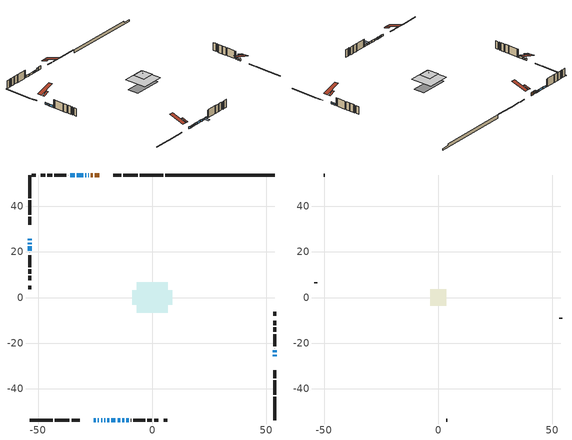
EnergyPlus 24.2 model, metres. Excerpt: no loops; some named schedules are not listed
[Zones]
conditioned space
 floor outside (Floor1 construction): -0.37,-0.37 -0.37,0.37 0.37,0.37 0.37,-0.37 z0.77
 floor adiabatic (AdiabaticFloorConstruction): -6.75,-6.75 -6.75,6.75 6.75,6.75 6.75,-6.75 z3.21
 floor foundation (Slab1 construction): -8.76,-3.25 -8.76,3.25 8.76,3.25 8.76,-3.25 z-1.24
 wall outside (RimJoist1 construction): 4.72,53.69 -5.37,53.69 / -53.69,-53.69 -43.59,-53.69 / -53.69,53.69 -53.69,43.59 / 53.69,-53.69 53.69,-43.59 z0.77:1.07
 wall outside (RimJoist2 construction): -6.3,53.69 -12.66,53.69 / -42.66,-53.69 -36.31,-53.69 / -53.69,42.66 -53.69,36.31 / 53.69,-42.66 53.69,-36.31 z0.77:1.07
 wall outside (RimJoist3 construction): -13.59,53.69 -17.08,53.69 / -35.38,-53.69 -31.88,-53.69 / -53.69,35.38 -53.69,31.88 / 53.69,-35.38 53.69,-31.88 z0.77:1.07
 wall outside (AdiabaticWallConstruction 1): -23.28,53.69 -25.21,53.69 / -26.14,53.69 -26.93,53.69 z0.77:2.8
 wall outside (AdiabaticWallConstruction): -27.86,53.69 -27.99,53.69 / -53.69,25.69 -53.69,25 / -25.69,-53.69 -24.77,-53.69 / 53.69,-25.69 53.69,-25 / -23.84,-53.69 -23.38,-53.69 / -53.69,24.07 -53.69,23.38 / -22.46,-53.69 -21.88,-53.69 / -20.96,-53.69 -20.55,-53.69 / -19.63,-53.69 -18.91,-53.69 / -53.69,22.46 -53.69,20.48 / -28.91,53.69 -29.31,53.69 / -30.23,53.69 -33.08,53.69 / -34.01,53.69 -35.84,53.69 / -17.99,-53.69 -16.16,-53.69 / 53.69,-24.07 53.69,-23.16 / -15.23,-53.69 -14.01,-53.69 / -11.39,-53.69 -10.25,-53.69 z0.77:1.99; -13.08,-53.69 -12.32,-53.69 z0.77:1.69
 wall outside (Wall1 construction): -36.77,53.69 -36.81,53.69 / -9.32,-53.69 -9.28,-53.69 / -53.69,19.55 -53.69,19.51 / 53.69,-22.23 53.69,-22.19 z0.77:5.65
 wall outside (Wall2 construction): -37.73,53.69 -42.98,53.69 / -8.35,-53.69 -3.11,-53.69 / -53.69,18.58 -53.69,13.34 / 53.69,-21.26 53.69,-16.02 z0.77:5.65
 wall outside (Wall3 construction): -43.91,53.69 -45.94,53.69 / -2.18,-53.69 -0.15,-53.69 / -53.69,12.41 -53.69,10.38 / 53.69,-15.09 53.69,-13.06 z0.77:5.65
 wall outside (Wall4 construction): -46.87,53.69 -48.77,53.69 / 0.78,-53.69 2.69,-53.69 / -53.69,9.45 -53.69,7.54 / 53.69,-12.13 53.69,-10.22 z0.77:5.65
 wall outside (Wall8 construction): -51.06,53.69 -52.76,53.69 / 4.98,-53.69 6.68,-53.69 / -53.69,5.25 -53.69,3.56 / 53.69,-7.93 53.69,-6.24 z0.77:5.65
 wall foundation (FoundationWall1 construction): 5.65,53.69,-1.24 5.65,53.69,0.77 48.89,53.69,0.77 48.89,53.69,-0.35 53.69,53.69,-0.35 53.69,53.69,-1.24
 window (WindowConstruction 13): -27.86,53.69 -27.99,53.69 z0.77:1.99
 window (WindowConstruction 7): -53.69,25.69 -53.69,25 z0.77:1.99
 window (WindowConstruction 8): -25.69,-53.69 -24.77,-53.69 z0.77:1.99
 window (WindowConstruction 9): 53.69,-25.69 53.69,-25 z0.77:1.99
 window (WindowConstruction 10): -23.84,-53.69 -23.39,-53.69 z0.77:1.99
 window (WindowConstruction 11): -53.69,24.07 -53.69,23.39 z0.77:1.99
 window (WindowConstruction 12): -22.46,-53.69 -21.89,-53.69 z0.77:1.99
 window (WindowConstruction 15): -20.96,-53.69 -20.56,-53.69 z0.77:1.99
 window (WindowConstruction 16): -19.63,-53.69 -18.92,-53.69 z0.77:1.99
 window (WindowConstruction 17): -53.69,22.46 -53.69,20.48 z0.77:1.99
 window (WindowConstruction 14): -28.92,53.69 -29.31,53.69 z0.77:1.99
 window (WindowConstruction): -30.23,53.69 -33.08,53.69 z0.77:1.99
 window (WindowConstruction 1): -34.01,53.69 -35.84,53.69 z0.77:1.99
 window (WindowConstruction 2): -17.99,-53.69 -16.16,-53.69 z0.77:1.99
 window (WindowConstruction 3): 53.69,-24.07 53.69,-23.16 z0.77:1.99
 window (WindowConstruction 4): -15.23,-53.69 -14.01,-53.69 z0.77:1.99
 window (WindowConstruction 5): -13.08,-53.69 -12.32,-53.69 z0.77:1.68
 window (WindowConstruction 6): -11.39,-53.69 -10.25,-53.69 z0.77:1.99
 door (Door): -23.28,53.69 -25.21,53.69 z0.77:2.8
 door (Door 1): -26.14,53.69 -26.93,53.69 z0.77:2.8
 ceiling adiabatic (AdiabaticFloorConstruction): 6.75,-6.75 6.75,6.75 -6.75,6.75 -6.75,-6.75 z3.21
 roof outside (Roof2 construction): -22.35,53.69,5.65 -22.35,50.07,6.85 -21.4,50.07,6.85 -21.4,53.69,5.65; -26.62,-53.69,5.65 -26.62,-50.07,6.85 -27.57,-50.07,6.85 -27.57,-53.69,5.65; -53.69,26.62,5.65 -50.07,26.62,6.85 -50.07,27.57,6.85 -53.69,27.57,5.65; 53.69,-26.62,5.65 50.07,-26.62,6.85 50.07,-27.57,6.85 53.69,-27.57,5.65
attic - vented
 floor to conditioned space (Floor2 construction Reversed): -3.54,-3.54 -3.54,3.54 3.54,3.54 3.54,-3.54 z5.65
 floor to conditioned space (Floor3 construction Reversed): -2.86,-2.86 -2.86,2.86 2.86,2.86 2.86,-2.86 z5.65
 floor to conditioned space (Floor4 construction Reversed): -1.48,-1.48 -1.48,1.48 1.48,1.48 1.48,-1.48 z5.65
 wall outside (Wall5 construction): -49.7,53.69 -50.13,53.69 / 3.62,-53.69 4.05,-53.69 / -53.69,6.62 -53.69,6.18 / 53.69,-9.3 53.69,-8.86 z0.77:5.65
 roof outside (Roof1 construction): -20.47,53.69,5.65 -20.47,44.37,8.75 -18.01,44.37,8.75 -18.01,53.69,5.65; -28.5,-53.69,5.65 -28.5,-44.37,8.75 -30.96,-44.37,8.75 -30.96,-53.69,5.65; -53.69,28.5,5.65 -44.37,28.5,8.75 -44.37,30.96,8.75 -53.69,30.96,5.65; 53.69,-28.5,5.65 44.37,-28.5,8.75 44.37,-30.96,8.75 53.69,-30.96,5.65
shading: -12.02,-53.69 -13.38,-53.69 -13.38,-57.35 -12.02,-57.35 z1.98
[Building]
Building 1: Terrain=Suburbs
[Site:Location]
Abbotsford AP_BC: Latitude {deg}=49.03; Longitude {deg}=-122.36; Time Zone {hr}=-8; Elevation {m}=59; Keep Site Location Information=Yes
[Site:GroundTemperature:Shallow]
7.96212, 6.86663, 6.7789, 7.29877, 9.38574, 11.463, 13.2638, 14.4046, 14.5016, 13.5737, 11.8188, 9.80525
[Site:WaterMainsTemperature]
Calculation Method=Schedule; Temperature Schedule=mains temperature schedule
[Material] Roughness=Rough; Thermal Absorptance=0.9
Name | Thickness {m} | Conductivity {W/m-K} | Density {kg/m3} | Specific Heat {J/kg-K} | Solar Absorptance | Visible Absorptance
asphalt or fiberglass shingles | 0.00635 | 0.162714 | 1121.4 | 1465.45 | 0.4 | 0.4
ceiling stud and cavity | 0.1397 | 0.110038 | 65.682 | 1177.47 | 0.7 | 0.7
ceiling stud and cavity 1 | 0.1397 | 0.11019 | 65.682 | 1177.47 | 0.7 | 0.7
ceiling stud and cavity 2 | 0.1397 | 0.111116 | 65.682 | 1177.47 | 0.7 | 0.7
concrete 4.0 in. | 0.1016 | 1.803125 | 2242.8 | 837.4 | 0.7 | 0.7
concrete 8.0 in. | 0.2032 | 1.803125 | 2242.8 | 837.4 | 0.7 | 0.7
door material | 0.04445 | 0.0451087 | 512.64 | 1214.23 | 0.7 | 0.7
door material 1 | 0.04445 | 0.188738 | 512.64 | 1214.23 | 0.7 | 0.7
exterior vertical ins | 0.00607534 | 0.029427 | 32.04 | 1214.23 | 0.7 | 0.7
floor covering | 0.0127 | 0.0433444 | 54.468 | 1339.84 | 0.6 | 0.6
floor rigid ins; wall rigid ins 1 | 0.512978 | 0.029427 | 32.04 | 1214.23 | 0.7 | 0.7
floor stud and cavity | 0.1397 | 0.0882315 | 92.3553 | 1139.71 | 0.7 | 0.7
floor stud and cavity 1 | 0.1397 | 1.75129 | 37.0049 | 1207.88 | 0.7 | 0.7
furniture material conditioned space 1 | 0.1524 | 0.115458 | 640.8 | 1214.23 | 0.6 | 0.6
gypsum board | 0.0127 | 0.160291 | 801 | 837.4 | 0.6 | 0.6
gypsum board 1 | 0.0127 | 0.160291 | 801 | 837.4 | 0.7 | 0.7
osb sheathing 0.5 in. | 0.0127 | 0.115458 | 512.64 | 1214.23 | 0.7 | 0.7
osb sheathing 0.75 in. | 0.01905 | 0.115458 | 512.64 | 1214.23 | 0.7 | 0.7
osb sheathing 2.0 in. | 0.0508 | 0.115458 | 512.64 | 1214.23 | 0.7 | 0.7
rim joist stud and cavity | 0.0508 | 0.271007 | 50.32683 | 1063.81 | 0.6 | 0.6
rim joist stud and cavity 1 | 0.0508 | 0.0281304 | 125.044 | 1163.47 | 0.6 | 0.6
rim joist stud and cavity 2 | 0.0508 | 0.0426409 | 125.044 | 1163.47 | 0.6 | 0.6
roof stud and cavity | 0.2032 | 0.163506 | 78.34581 | 1123.46 | 0.7 | 0.7
wall rigid ins | 0.051816 | 0.029427 | 32.04 | 1214.23 | 0.7 | 0.7
wall stud and cavity | 0.1397 | 0.154657 | 139.0536 | 1170.24 | 0.7 | 0.7
wall stud and cavity 1 | 0.1397 | 0.116503 | 139.0536 | 1170.24 | 0.7 | 0.7
wall stud and cavity 2 | 0.1397 | 0.118593 | 139.0536 | 1170.24 | 0.7 | 0.7
wall stud and cavity 3 | 0.1397 | 0.11824 | 139.0536 | 1170.24 | 0.7 | 0.7
wall stud and cavity 4 | 0.0889 | 6.1454 | 50.32683 | 1063.81 | 0.6 | 0.6
wall stud and cavity 5 | 0.1397 | 0.129248 | 139.0536 | 1170.24 | 0.7 | 0.7
wall stud and cavity 6 | 0.0889 | 0.380278 | 52.3479 | 1209.89 | 0.7 | 0.7
wall stud and cavity 7 | 0.0889 | 0.391764 | 83.0341 | 1211.67 | 0.7 | 0.7
wood siding | 0.0254 | 0.102417 | 544.68 | 1172.36 | 0.4 | 0.4
wood siding 1 | 0.00254 | 0.102417 | 544.68 | 1172.36 | 0.4 | 0.4
wood siding 2; wood siding 3; wood siding 4 | 0.0254 | 0.102417 | 544.68 | 1172.36 | 0.7 | 0.7
[WindowMaterial:SimpleGlazingSystem]
Name | U-Factor {W/m2-K} | Solar Heat Gain Coefficient
WindowMaterial | 1.55748 | 0.46
WindowMaterial 1 | 1.74939 | 0.4
WindowMaterial 10 | 3.11779 | 0.43
WindowMaterial 11 | 2.05487 | 0.29
WindowMaterial 12 | 1.916325 | 0.34
WindowMaterial 13 | 1.85046 | 0.36
WindowMaterial 2 | 1.86693 | 0.36
WindowMaterial 3 | 1.82491 | 0.37
WindowMaterial 4 | 1.86863 | 0.35
WindowMaterial 5 | 1.82434 | 0.37
WindowMaterial 6 | 1.93677 | 0.34
WindowMaterial 7 | 1.92144 | 0.34
WindowMaterial 8 | 1.96629 | 0.33
WindowMaterial 9 | 5.135751 | 0.35
[Construction]
AdiabaticFloorConstruction: floor stud and cavity 1, floor rigid ins, osb sheathing 0.75 in., floor covering
AdiabaticWallConstruction: wood siding 3, wall rigid ins 1, wall stud and cavity 6, gypsum board
AdiabaticWallConstruction 1: wood siding 4, wall rigid ins 1, wall stud and cavity 6, gypsum board
Door: door material
Door 1: door material 1
Floor1 construction: floor stud and cavity, osb sheathing 0.75 in., floor covering
Floor2 construction Reversed: gypsum board, ceiling stud and cavity
Floor3 construction Reversed: gypsum board, ceiling stud and cavity 1
Floor4 construction Reversed: gypsum board, ceiling stud and cavity 2
FoundationWall1 construction: concrete 8.0 in., gypsum board 1
furniture construction conditioned space 1: furniture material conditioned space 1
PartitionWallConstruction: gypsum board, wall stud and cavity 7, gypsum board
RimJoist1 construction: wood siding 2, rim joist stud and cavity
RimJoist2 construction: wood siding 2, osb sheathing 2.0 in., rim joist stud and cavity 1
RimJoist3 construction: wood siding 2, osb sheathing 2.0 in., rim joist stud and cavity 2
Roof1 construction: asphalt or fiberglass shingles
Roof2 construction: asphalt or fiberglass shingles, osb sheathing 0.75 in., roof stud and cavity, gypsum board
Slab1 construction: concrete 4.0 in.
Wall1 construction: wood siding, osb sheathing 0.5 in., wall stud and cavity, gypsum board
Wall2 construction: wood siding, osb sheathing 0.5 in., wall stud and cavity 1, gypsum board
Wall3 construction: wood siding, osb sheathing 0.5 in., wall stud and cavity 2, gypsum board
Wall4 construction: wood siding, osb sheathing 0.5 in., wall stud and cavity 3, gypsum board
Wall5 construction: wood siding 1, wall stud and cavity 4
Wall8 construction: wood siding, wall rigid ins, osb sheathing 0.5 in., wall stud and cavity 5, gypsum board
WindowConstruction: WindowMaterial
WindowConstruction 1; WindowConstruction 2: WindowMaterial 1
WindowConstruction 10: WindowMaterial 7
WindowConstruction 11; WindowConstruction 7; WindowConstruction 9: WindowMaterial 6
WindowConstruction 12: WindowMaterial 8
WindowConstruction 13: WindowMaterial 9
WindowConstruction 14: WindowMaterial 10
WindowConstruction 15: WindowMaterial 11
WindowConstruction 16: WindowMaterial 12
WindowConstruction 17: WindowMaterial 13
WindowConstruction 3; WindowConstruction 8: WindowMaterial 2
WindowConstruction 4: WindowMaterial 3
WindowConstruction 5: WindowMaterial 4
WindowConstruction 6: WindowMaterial 5
[Zone] Multiplier=1; Part of Total Floor Area=Yes
Name | Volume {m3}
attic - vented | 46.2053
conditioned space | 644.2
[Space]
Name | Zone | Volume {m3}
attic - vented 1 | attic - vented | 46.2053
conditioned space 1 | conditioned space | 644.2
[ZoneInfiltration:EffectiveLeakageArea]
infil attic - vented 1: Zone or Space=attic - vented 1; Schedule=Always On Discrete; Effective Air Leakage Area {cm2}=4147.92; Stack Coefficient=0.000555202; Wind Coefficient=1.59201e-05
[ZoneMixing]
whole house fan mix: Zone or Space=attic - vented; Schedule=Always On Continuous; Design Flow Rate Calculation Method=Flow/Zone; Design Flow Rate {m3/s}=0; Source Zone or Space=conditioned space
[SurfaceProperty:ExposedFoundationPerimeter]
Slab1: Exposed Perimeter Calculation Method=TotalExposedPerimeter; Total Exposed Perimeter {m}=48.037
[InternalMass] Zone or ZoneList=conditioned space; Space or SpaceList=conditioned space 1
Name | Construction | Surface Area {m2}
furniture mass conditioned space 1 | furniture construction conditioned space 1 | 118.624
partition wall mass | PartitionWallConstruction | 296.559
[Lights]
interior lighting: Zone or ZoneList or Space or SpaceList=conditioned space 1; Schedule=interior lighting schedule; Design Level Calculation Method=LightingLevel; Lighting Level {W}=343.2; Return Air Fraction=0; Fraction Radiant=0.6; Fraction Visible=0.2; Fraction Replaceable=1
[People]
occupants: Zone or ZoneList or Space or SpaceList=conditioned space 1; Number of People Schedule=occupants schedule; Number of People Calculation Method=People; Number of People=3; Fraction Radiant=0.314171; Sensible Heat Fraction=0.56303; Activity Level Schedule=occupants activity schedule; Carbon Dioxide Generation Rate {m3/s-W}=0; Enable ASHRAE 55 Comfort Warnings=No; Mean Radiant Temperature Calculation Type=EnclosureAveraged
[ElectricEquipment] Zone or ZoneList or Space or SpaceList=conditioned space 1; Design Level Calculation Method=EquipmentLevel
Name | Schedule | Design Level {W} | Fraction Latent | Fraction Radiant | Fraction Lost
clothes dryer | clothes dryer schedule | 140.772 | 0.015 | 0.081 | 0.85
clothes washer | clothes washer schedule | 32.1985 | 0.03 | 0.162 | 0.7
cooking range | cooking range schedule | 215.147 | 0.08 | 0.432 | 0.2
dishwasher | dishwasher schedule | 66.8632 | 0.3 | 0.18 | 0.4
fridge | fridge schedule | 72.9452 | 0 | 0.6 | 0
mech vent house fan | mech vent house fan schedule | 0 | 0 | 0 | 1
mech vent house fan cfis | mech vent house fan cfis schedule | 0 | 0 | 0 | 0
mech vent range fan 0 | mech vent range fan 0 schedule | 57 | 0 | 0 | 1
misc plug loads | misc plug loads schedule | 494.7 | 0.045 | 0.513 | 0.1
whole house fan | Always On Discrete | 0 | 0 | 0 | 1
[OtherEquipment] Zone or ZoneList or Space or SpaceList=conditioned space 1; Design Level Calculation Method=EquipmentLevel
Name | Fuel Type | Schedule | Design Level {W} | Fraction Latent | Fraction Radiant | Fraction Lost
clothes dryer 1 | Electricity | clothes dryer schedule | 0 | 0.015 | 0.081 | 0.85
cooking range 1 | Electricity | cooking range schedule | 0 | 0.08 | 0.432 | 0.2
general water use latent | None | general water use schedule | 62.594 | 1 | 0 | 0
general water use sensible | None | general water use schedule | -61.6891 | 0 | 0.6 | 0
mech vent house fan latent load | None | Always On Discrete | 0 | 1 | 0 | 0
mech vent house fan sensible load | None | Always On Discrete | 0 | 0 | 0 | 0
water heater energy adjustment1 | NaturalGas | Always On Discrete | 0.01 | 0 | 0 | 1
[ZoneInfiltration:DesignFlowRate] Zone or ZoneList or Space or SpaceList=conditioned space 1; Schedule=Always On Discrete; Design Flow Rate Calculation Method=Flow/Zone; Design Flow Rate {m3/s}=0
infil flow; natural vent flow; whole house fan flow
[Foundation:Kiva]
Foundation Kiva 1: Initial Indoor Air Temperature {C}=18; Wall Height Above Grade {m}=0.770016; Wall Depth Below Slab {m}=0.2032; Custom Block Material Name 1=exterior vertical ins; Custom Block Depth 1 {m}=2.01; Custom Block X Position 1 {m}=0.2159; Custom Block Z Position 1 {m}=0
[Foundation:Kiva:Settings]
Soil Conductivity {W/m-K}=0.849921; Soil Density {kg/m3}=1842.3; Soil Specific Heat {J/kg-K}=418.7; Ground Solar Absorptivity=0.9; Ground Thermal Absorptivity=0.9; Ground Surface Roughness {m}=0.03; Far-Field Width {m}=40; Deep-Ground Boundary Condition=ZeroFlux; Deep-Ground Depth {m}=40; Minimum Cell Dimension {m}=0.2; Maximum Cell Growth Coefficient=3; Simulation Timestep=Timestep
[Exterior:Lights]
exterior lighting: Schedule=exterior lighting schedule; Design Level {W}=75.6
[Schedule:Constant]
Name | Hourly Value
Always On Continuous; mech vent house fan schedule; mech vent house fan cfis schedule; Always On Discrete | 1
occupants activity schedule | 117.228
fridge schedule | 0
[Schedule:Week:Daily]
interior lighting schedule Week Rule - Jan1-Jan27: interior lighting schedule day, interior lighting schedule day, interior lighting schedule day, interior lighting schedule day, interior lighting schedule day, interior lighting schedule day, interior lighting schedule day, interior lighting schedule default day, interior lighting schedule default day, interior lighting schedule default day, interior lighting schedule default day, interior lighting schedule default day
interior lighting schedule Week Rule - Jan28-Feb3: interior lighting schedule day, interior lighting schedule day, interior lighting schedule day, interior lighting schedule day, interior lighting schedule day 1, interior lighting schedule day 1, interior lighting schedule day 1, interior lighting schedule default day, interior lighting schedule default day, interior lighting schedule default day, interior lighting schedule default day, interior lighting schedule default day
interior lighting schedule Week Rule - Feb4-Feb24: interior lighting schedule day 1, interior lighting schedule day 1, interior lighting schedule day 1, interior lighting schedule day 1, interior lighting schedule day 1, interior lighting schedule day 1, interior lighting schedule day 1, interior lighting schedule default day, interior lighting schedule default day, interior lighting schedule default day, interior lighting schedule default day, interior lighting schedule default day
interior lighting schedule Week Rule - Feb25-Mar3: interior lighting schedule day 1, interior lighting schedule day 1, interior lighting schedule day 1, interior lighting schedule day 1, interior lighting schedule day 2, interior lighting schedule day 2, interior lighting schedule day 2, interior lighting schedule default day, interior lighting schedule default day, interior lighting schedule default day, interior lighting schedule default day, interior lighting schedule default day
interior lighting schedule Week Rule - Mar4-Mar31: interior lighting schedule day 2, interior lighting schedule day 2, interior lighting schedule day 2, interior lighting schedule day 2, interior lighting schedule day 2, interior lighting schedule day 2, interior lighting schedule day 2, interior lighting schedule default day, interior lighting schedule default day, interior lighting schedule default day, interior lighting schedule default day, interior lighting schedule default day
interior lighting schedule Week Rule - Apr1-Apr28: interior lighting schedule day 3, interior lighting schedule day 3, interior lighting schedule day 3, interior lighting schedule day 3, interior lighting schedule day 3, interior lighting schedule day 3, interior lighting schedule day 3, interior lighting schedule default day, interior lighting schedule default day, interior lighting schedule default day, interior lighting schedule default day, interior lighting schedule default day
interior lighting schedule Week Rule - Apr29-May5: interior lighting schedule day 3, interior lighting schedule day 3, interior lighting schedule day 4, interior lighting schedule day 4, interior lighting schedule day 4, interior lighting schedule day 4, interior lighting schedule day 4, interior lighting schedule default day, interior lighting schedule default day, interior lighting schedule default day, interior lighting schedule default day, interior lighting schedule default day
interior lighting schedule Week Rule - May6-May26: interior lighting schedule day 4, interior lighting schedule day 4, interior lighting schedule day 4, interior lighting schedule day 4, interior lighting schedule day 4, interior lighting schedule day 4, interior lighting schedule day 4, interior lighting schedule default day, interior lighting schedule default day, interior lighting schedule default day, interior lighting schedule default day, interior lighting schedule default day
interior lighting schedule Week Rule - May27-Jun2: interior lighting schedule day 4, interior lighting schedule day 4, interior lighting schedule day 4, interior lighting schedule day 4, interior lighting schedule day 4, interior lighting schedule day 5, interior lighting schedule day 5, interior lighting schedule default day, interior lighting schedule default day, interior lighting schedule default day, interior lighting schedule default day, interior lighting schedule default day
interior lighting schedule Week Rule - Jun3-Jun30: interior lighting schedule day 5, interior lighting schedule day 5, interior lighting schedule day 5, interior lighting schedule day 5, interior lighting schedule day 5, interior lighting schedule day 5, interior lighting schedule day 5, interior lighting schedule default day, interior lighting schedule default day, interior lighting schedule default day, interior lighting schedule default day, interior lighting schedule default day
interior lighting schedule Week Rule - Jul1-Jul28: interior lighting schedule day 6, interior lighting schedule day 6, interior lighting schedule day 6, interior lighting schedule day 6, interior lighting schedule day 6, interior lighting schedule day 6, interior lighting schedule day 6, interior lighting schedule default day, interior lighting schedule default day, interior lighting schedule default day, interior lighting schedule default day, interior lighting schedule default day
interior lighting schedule Week Rule - Jul29-Aug4: interior lighting schedule day 6, interior lighting schedule day 6, interior lighting schedule day 6, interior lighting schedule day 7, interior lighting schedule day 7, interior lighting schedule day 7, interior lighting schedule day 7, interior lighting schedule default day, interior lighting schedule default day, interior lighting schedule default day, interior lighting schedule default day, interior lighting schedule default day
interior lighting schedule Week Rule - Aug5-Aug25: interior lighting schedule day 7, interior lighting schedule day 7, interior lighting schedule day 7, interior lighting schedule day 7, interior lighting schedule day 7, interior lighting schedule day 7, interior lighting schedule day 7, interior lighting schedule default day, interior lighting schedule default day, interior lighting schedule default day, interior lighting schedule default day, interior lighting schedule default day
interior lighting schedule Week Rule - Aug26-Sep1: interior lighting schedule day 7, interior lighting schedule day 7, interior lighting schedule day 7, interior lighting schedule day 7, interior lighting schedule day 7, interior lighting schedule day 7, interior lighting schedule day 8, interior lighting schedule default day, interior lighting schedule default day, interior lighting schedule default day, interior lighting schedule default day, interior lighting schedule default day
interior lighting schedule Week Rule - Sep2-Sep29: interior lighting schedule day 8, interior lighting schedule day 8, interior lighting schedule day 8, interior lighting schedule day 8, interior lighting schedule day 8, interior lighting schedule day 8, interior lighting schedule day 8, interior lighting schedule default day, interior lighting schedule default day, interior lighting schedule default day, interior lighting schedule default day, interior lighting schedule default day
interior lighting schedule Week Rule - Sep30-Oct6: interior lighting schedule day 8, interior lighting schedule day 9, interior lighting schedule day 9, interior lighting schedule day 9, interior lighting schedule day 9, interior lighting schedule day 9, interior lighting schedule day 9, interior lighting schedule default day, interior lighting schedule default day, interior lighting schedule default day, interior lighting schedule default day, interior lighting schedule default day
interior lighting schedule Week Rule - Oct7-Oct27: interior lighting schedule day 9, interior lighting schedule day 9, interior lighting schedule day 9, interior lighting schedule day 9, interior lighting schedule day 9, interior lighting schedule day 9, interior lighting schedule day 9, interior lighting schedule default day, interior lighting schedule default day, interior lighting schedule default day, interior lighting schedule default day, interior lighting schedule default day
interior lighting schedule Week Rule - Oct28-Nov3: interior lighting schedule day 9, interior lighting schedule day 9, interior lighting schedule day 9, interior lighting schedule day 9, interior lighting schedule day 10, interior lighting schedule day 10, interior lighting schedule day 10, interior lighting schedule default day, interior lighting schedule default day, interior lighting schedule default day, interior lighting schedule default day, interior lighting schedule default day
interior lighting schedule Week Rule - Nov4-Nov24: interior lighting schedule day 10, interior lighting schedule day 10, interior lighting schedule day 10, interior lighting schedule day 10, interior lighting schedule day 10, interior lighting schedule day 10, interior lighting schedule day 10, interior lighting schedule default day, interior lighting schedule default day, interior lighting schedule default day, interior lighting schedule default day, interior lighting schedule default day
interior lighting schedule Week Rule - Nov25-Dec1: interior lighting schedule day 10, interior lighting schedule day 10, interior lighting schedule day 10, interior lighting schedule day 10, interior lighting schedule day 10, interior lighting schedule day 10, interior lighting schedule day 11, interior lighting schedule default day, interior lighting schedule default day, interior lighting schedule default day, interior lighting schedule default day, interior lighting schedule default day
interior lighting schedule Week Rule - Dec2-Dec31: interior lighting schedule day 11, interior lighting schedule day 11, interior lighting schedule day 11, interior lighting schedule day 11, interior lighting schedule day 11, interior lighting schedule day 11, interior lighting schedule day 11, interior lighting schedule default day, interior lighting schedule default day, interior lighting schedule default day, interior lighting schedule default day, interior lighting schedule default day
occupants schedule Week Rule - Jan1-Dec31: occupants schedule day, occupants schedule day, occupants schedule day, occupants schedule day, occupants schedule day, occupants schedule day, occupants schedule day, occupants schedule default day, occupants schedule default day, occupants schedule default day, occupants schedule default day, occupants schedule default day
clothes dryer schedule Week Rule - Jan1-Dec31: clothes dryer schedule day, clothes dryer schedule day, clothes dryer schedule day, clothes dryer schedule day, clothes dryer schedule day, clothes dryer schedule day, clothes dryer schedule day, clothes dryer schedule default day, clothes dryer schedule default day, clothes dryer schedule default day, clothes dryer schedule default day, clothes dryer schedule default day
clothes washer schedule Week Rule - Jan1-Dec31: clothes washer schedule day, clothes washer schedule day, clothes washer schedule day, clothes washer schedule day, clothes washer schedule day, clothes washer schedule day, clothes washer schedule day, clothes washer schedule default day, clothes washer schedule default day, clothes washer schedule default day, clothes washer schedule default day, clothes washer schedule default day
cooking range schedule Week Rule - Jan1-Dec31: cooking range schedule day, cooking range schedule day, cooking range schedule day, cooking range schedule day, cooking range schedule day, cooking range schedule day, cooking range schedule day, cooking range schedule default day, cooking range schedule default day, cooking range schedule default day, cooking range schedule default day, cooking range schedule default day
dishwasher schedule Week Rule - Jan1-Dec31: dishwasher schedule day, dishwasher schedule day, dishwasher schedule day, dishwasher schedule day, dishwasher schedule day, dishwasher schedule day, dishwasher schedule day, dishwasher schedule default day, dishwasher schedule default day, dishwasher schedule default day, dishwasher schedule default day, dishwasher schedule default day
mech vent range fan 0 schedule Week Rule - Jan1-Dec31: mech vent range fan 0 schedule day, mech vent range fan 0 schedule day, mech vent range fan 0 schedule day, mech vent range fan 0 schedule day, mech vent range fan 0 schedule day, mech vent range fan 0 schedule day, mech vent range fan 0 schedule day, mech vent range fan 0 schedule default day, mech vent range fan 0 schedule default day, mech vent range fan 0 schedule default day, mech vent range fan 0 schedule default day, mech vent range fan 0 schedule default day
misc plug loads schedule Week Rule - Jan1-Dec31: misc plug loads schedule day, misc plug loads schedule day, misc plug loads schedule day, misc plug loads schedule day, misc plug loads schedule day, misc plug loads schedule day, misc plug loads schedule day, misc plug loads schedule default day, misc plug loads schedule default day, misc plug loads schedule default day, misc plug loads schedule default day, misc plug loads schedule default day
general water use schedule Week Rule - Jan1-Dec31: general water use schedule day, general water use schedule day, general water use schedule day, general water use schedule day, general water use schedule day, general water use schedule day, general water use schedule day, general water use schedule default day, general water use schedule default day, general water use schedule default day, general water use schedule default day, general water use schedule default day
exterior lighting schedule Week Rule - Jan1-Jan27: exterior lighting schedule day, exterior lighting schedule day, exterior lighting schedule day, exterior lighting schedule day, exterior lighting schedule day, exterior lighting schedule day, exterior lighting schedule day, exterior lighting schedule default day, exterior lighting schedule default day, exterior lighting schedule default day, exterior lighting schedule default day, exterior lighting schedule default day
exterior lighting schedule Week Rule - Jan28-Feb3: exterior lighting schedule day, exterior lighting schedule day, exterior lighting schedule day, exterior lighting schedule day, exterior lighting schedule day 1, exterior lighting schedule day 1, exterior lighting schedule day 1, exterior lighting schedule default day, exterior lighting schedule default day, exterior lighting schedule default day, exterior lighting schedule default day, exterior lighting schedule default day
exterior lighting schedule Week Rule - Feb4-Feb24: exterior lighting schedule day 1, exterior lighting schedule day 1, exterior lighting schedule day 1, exterior lighting schedule day 1, exterior lighting schedule day 1, exterior lighting schedule day 1, exterior lighting schedule day 1, exterior lighting schedule default day, exterior lighting schedule default day, exterior lighting schedule default day, exterior lighting schedule default day, exterior lighting schedule default day
exterior lighting schedule Week Rule - Feb25-Mar3: exterior lighting schedule day 1, exterior lighting schedule day 1, exterior lighting schedule day 1, exterior lighting schedule day 1, exterior lighting schedule day 2, exterior lighting schedule day 2, exterior lighting schedule day 2, exterior lighting schedule default day, exterior lighting schedule default day, exterior lighting schedule default day, exterior lighting schedule default day, exterior lighting schedule default day
exterior lighting schedule Week Rule - Mar4-Mar31: exterior lighting schedule day 2, exterior lighting schedule day 2, exterior lighting schedule day 2, exterior lighting schedule day 2, exterior lighting schedule day 2, exterior lighting schedule day 2, exterior lighting schedule day 2, exterior lighting schedule default day, exterior lighting schedule default day, exterior lighting schedule default day, exterior lighting schedule default day, exterior lighting schedule default day
exterior lighting schedule Week Rule - Apr1-Apr28: exterior lighting schedule day 3, exterior lighting schedule day 3, exterior lighting schedule day 3, exterior lighting schedule day 3, exterior lighting schedule day 3, exterior lighting schedule day 3, exterior lighting schedule day 3, exterior lighting schedule default day, exterior lighting schedule default day, exterior lighting schedule default day, exterior lighting schedule default day, exterior lighting schedule default day
exterior lighting schedule Week Rule - Apr29-May5: exterior lighting schedule day 3, exterior lighting schedule day 3, exterior lighting schedule day 4, exterior lighting schedule day 4, exterior lighting schedule day 4, exterior lighting schedule day 4, exterior lighting schedule day 4, exterior lighting schedule default day, exterior lighting schedule default day, exterior lighting schedule default day, exterior lighting schedule default day, exterior lighting schedule default day
exterior lighting schedule Week Rule - May6-May26: exterior lighting schedule day 4, exterior lighting schedule day 4, exterior lighting schedule day 4, exterior lighting schedule day 4, exterior lighting schedule day 4, exterior lighting schedule day 4, exterior lighting schedule day 4, exterior lighting schedule default day, exterior lighting schedule default day, exterior lighting schedule default day, exterior lighting schedule default day, exterior lighting schedule default day
exterior lighting schedule Week Rule - May27-Jun2: exterior lighting schedule day 4, exterior lighting schedule day 4, exterior lighting schedule day 4, exterior lighting schedule day 4, exterior lighting schedule day 4, exterior lighting schedule day 5, exterior lighting schedule day 5, exterior lighting schedule default day, exterior lighting schedule default day, exterior lighting schedule default day, exterior lighting schedule default day, exterior lighting schedule default day
exterior lighting schedule Week Rule - Jun3-Jun30: exterior lighting schedule day 5, exterior lighting schedule day 5, exterior lighting schedule day 5, exterior lighting schedule day 5, exterior lighting schedule day 5, exterior lighting schedule day 5, exterior lighting schedule day 5, exterior lighting schedule default day, exterior lighting schedule default day, exterior lighting schedule default day, exterior lighting schedule default day, exterior lighting schedule default day
exterior lighting schedule Week Rule - Jul1-Jul28: exterior lighting schedule day 6, exterior lighting schedule day 6, exterior lighting schedule day 6, exterior lighting schedule day 6, exterior lighting schedule day 6, exterior lighting schedule day 6, exterior lighting schedule day 6, exterior lighting schedule default day, exterior lighting schedule default day, exterior lighting schedule default day, exterior lighting schedule default day, exterior lighting schedule default day
[Schedule:Year]
interior lighting schedule: interior lighting schedule Week Rule - Jan1-Jan27, 1, 1, 1, 27, interior lighting schedule Week Rule - Jan28-Feb3, 1, 28, 2, 3, interior lighting schedule Week Rule - Feb4-Feb24, 2, 4, 2, 24, interior lighting schedule Week Rule - Feb25-Mar3, 2, 25, 3, 3, interior lighting schedule Week Rule - Mar4-Mar31, 3, 4, 3, 31, interior lighting schedule Week Rule - Apr1-Apr28, 4, 1, 4, 28, interior lighting schedule Week Rule - Apr29-May5, 4, 29, 5, 5, interior lighting schedule Week Rule - May6-May26, 5, 6, 5, 26, interior lighting schedule Week Rule - May27-Jun2, 5, 27, 6, 2, interior lighting schedule Week Rule - Jun3-Jun30, 6, 3, 6, 30, interior lighting schedule Week Rule - Jul1-Jul28, 7, 1, 7, 28, interior lighting schedule Week Rule - Jul29-Aug4, 7, 29, 8, 4, interior lighting schedule Week Rule - Aug5-Aug25, 8, 5, 8, 25, interior lighting schedule Week Rule - Aug26-Sep1, 8, 26, 9, 1, interior lighting schedule Week Rule - Sep2-Sep29, 9, 2, 9, 29, interior lighting schedule Week Rule - Sep30-Oct6, 9, 30, 10, 6, interior lighting schedule Week Rule - Oct7-Oct27, 10, 7, 10, 27, interior lighting schedule Week Rule - Oct28-Nov3, 10, 28, 11, 3, interior lighting schedule Week Rule - Nov4-Nov24, 11, 4, 11, 24, interior lighting schedule Week Rule - Nov25-Dec1, 11, 25, 12, 1, interior lighting schedule Week Rule - Dec2-Dec31, 12, 2, 12, 31
occupants schedule: occupants schedule Week Rule - Jan1-Dec31, 1, 1, 12, 31
clothes dryer schedule: clothes dryer schedule Week Rule - Jan1-Dec31, 1, 1, 12, 31
clothes washer schedule: clothes washer schedule Week Rule - Jan1-Dec31, 1, 1, 12, 31
cooking range schedule: cooking range schedule Week Rule - Jan1-Dec31, 1, 1, 12, 31
dishwasher schedule: dishwasher schedule Week Rule - Jan1-Dec31, 1, 1, 12, 31
mech vent range fan 0 schedule: mech vent range fan 0 schedule Week Rule - Jan1-Dec31, 1, 1, 12, 31
misc plug loads schedule: misc plug loads schedule Week Rule - Jan1-Dec31, 1, 1, 12, 31
general water use schedule: general water use schedule Week Rule - Jan1-Dec31, 1, 1, 12, 31
exterior lighting schedule: exterior lighting schedule Week Rule - Jan1-Jan27, 1, 1, 1, 27, exterior lighting schedule Week Rule - Jan28-Feb3, 1, 28, 2, 3, exterior lighting schedule Week Rule - Feb4-Feb24, 2, 4, 2, 24, exterior lighting schedule Week Rule - Feb25-Mar3, 2, 25, 3, 3, exterior lighting schedule Week Rule - Mar4-Mar31, 3, 4, 3, 31, exterior lighting schedule Week Rule - Apr1-Apr28, 4, 1, 4, 28, exterior lighting schedule Week Rule - Apr29-May5, 4, 29, 5, 5, exterior lighting schedule Week Rule - May6-May26, 5, 6, 5, 26, exterior lighting schedule Week Rule - May27-Jun2, 5, 27, 6, 2, exterior lighting schedule Week Rule - Jun3-Jun30, 6, 3, 6, 30, exterior lighting schedule Week Rule - Jul1-Jul28, 7, 1, 7, 28, exterior lighting schedule Week Rule - Jul29-Aug4, 7, 29, 8, 4, exterior lighting schedule Week Rule - Aug5-Aug25, 8, 5, 8, 25, exterior lighting schedule Week Rule - Aug26-Sep1, 8, 26, 9, 1, exterior lighting schedule Week Rule - Sep2-Sep29, 9, 2, 9, 29, exterior lighting schedule Week Rule - Sep30-Oct6, 9, 30, 10, 6, exterior lighting schedule Week Rule - Oct7-Oct27, 10, 7, 10, 27, exterior lighting schedule Week Rule - Oct28-Nov3, 10, 28, 11, 3, exterior lighting schedule Week Rule - Nov4-Nov24, 11, 4, 11, 24, exterior lighting schedule Week Rule - Nov25-Dec1, 11, 25, 12, 1, exterior lighting schedule Week Rule - Dec2-Dec31, 12, 2, 12, 31
[Schedule:Compact]
mains temperature schedule: Through: 01/01, For: AllDays, Until: 24:00, 11.2911, Through: 01/02, For: AllDays, Until: 24:00, 11.2528, Through: 01/03, For: AllDays, Until: 24:00, 11.2156, Through: 01/04, For: AllDays, Until: 24:00, 11.1794, Through: 01/05, For: AllDays, Until: 24:00, 11.1439, Through: 01/06, For: AllDays, Until: 24:00, 11.1089, Through: 01/07, For: AllDays, Until: 24:00, 11.075, Through: 01/08, For: AllDays, Until: 24:00, 11.0417, Through: 01/09, For: AllDays, Until: 24:00, 11.0094, Through: 01/10, For: AllDays, Until: 24:00, 10.9778, Through: 01/11, For: AllDays, Until: 24:00, 10.9467, Through: 01/12, For: AllDays, Until: 24:00, 10.9167, Through: 01/13, For: AllDays, Until: 24:00, 10.8878, Through: 01/14, For: AllDays, Until: 24:00, 10.8594, Through: 01/15, For: AllDays, Until: 24:00, 10.8322, Through: 01/16, For: AllDays, Until: 24:00, 10.8061, Through: 01/17, For: AllDays, Until: 24:00, 10.7806, Through: 01/18, For: AllDays, Until: 24:00, 10.7556, Through: 01/19, For: AllDays, Until: 24:00, 10.7317, Through: 01/20, For: AllDays, Until: 24:00, 10.7089, Through: 01/21, For: AllDays, Until: 24:00, 10.6872, Through: 01/22, For: AllDays, Until: 24:00, 10.6661, Through: 01/23, For: AllDays, Until: 24:00, 10.6461, Through: 01/24, For: AllDays, Until: 24:00, 10.6267, Through: 01/25, For: AllDays, Until: 24:00, 10.6083, Through: 01/26, For: AllDays, Until: 24:00, 10.5911, Through: 01/27, For: AllDays, Until: 24:00, 10.575, Through: 01/28, For: AllDays, Until: 24:00, 10.5594, Through: 01/29, For: AllDays, Until: 24:00, 10.545, Through: 01/30, For: AllDays, Until: 24:00, 10.5317, Through: 01/31, For: AllDays, Until: 24:00, 10.5194, Through: 02/01, For: AllDays, Until: 24:00, 10.5078, Through: 02/02, For: AllDays, Until: 24:00, 10.4972, Through: 02/03, For: AllDays, Until: 24:00, 10.4878, Through: 02/04, For: AllDays, Until: 24:00, 10.4789, Through: 02/05, For: AllDays, Until: 24:00, 10.4717, Through: 02/06, For: AllDays, Until: 24:00, 10.465, Through: 02/07, For: AllDays, Until: 24:00, 10.4594, Through: 02/08, For: AllDays, Until: 24:00, 10.4544, Through: 02/09, For: AllDays, Until: 24:00, 10.4511, Through: 02/10, For: AllDays, Until: 24:00, 10.4483, Through: 02/11, For: AllDays, Until: 24:00, 10.4467, Through: 02/12, For: AllDays, Until: 24:00, 10.4461, Through: 02/13, For: AllDays, Until: 24:00, 10.4467, Through: 02/14, For: AllDays, Until: 24:00, 10.4478, Through: 02/15, For: AllDays, Until: 24:00, 10.45, Through: 02/16, For: AllDays, Until: 24:00, 10.4533, Through: 02/17, For: AllDays, Until: 24:00, 10.4578, Through: 02/18, For: AllDays, Until: 24:00, 10.4628, Through: 02/19, For: AllDays, Until: 24:00, 10.4694, Through: 02/20, For: AllDays, Until: 24:00, 10.4767, Through: 02/21, For: AllDays, Until: 24:00, 10.485, Through: 02/22, For: AllDays, Until: 24:00, 10.4939, Through: 02/23, For: AllDays, Until: 24:00, 10.5044, Through: 02/24, For: AllDays, Until: 24:00, 10.5156, Through: 02/25, For: AllDays, Until: 24:00, 10.5278, Through: 02/26, For: AllDays, Until: 24:00, 10.5406, Through: 02/27, For: AllDays, Until: 24:00, 10.555, Through: 02/28, For: AllDays, Until: 24:00, 10.57, Through: 03/01, For: AllDays, Until: 24:00, 10.5861, Through: 03/02, For: AllDays, Until: 24:00, 10.6028, Through: 03/03, For: AllDays, Until: 24:00, 10.6211, Through: 03/04, For: AllDays, Until: 24:00, 10.64, Through: 03/05, For: AllDays, Until: 24:00, 10.6594, Through: 03/06, For: AllDays, Until: 24:00, 10.68, Through: 03/07, For: AllDays, Until: 24:00, 10.7017, Through: 03/08, For: AllDays, Until: 24:00, 10.7244, Through: 03/09, For: AllDays, Until: 24:00, 10.7478, Through: 03/10, For: AllDays, Until: 24:00, 10.7722, Through: 03/11, For: AllDays, Until: 24:00, 10.7978, Through: 03/12, For: AllDays, Until: 24:00, 10.8239, Through: 03/13, For: AllDays, Until: 24:00, 10.8511, Through: 03/14, For: AllDays, Until: 24:00, 10.8789, Through: 03/15, For: AllDays, Until: 24:00, 10.9078, Through: 03/16, For: AllDays, Until: 24:00, 10.9372, Through: 03/17, For: AllDays, Until: 24:00, 10.9678, Through: 03/18, For: AllDays, Until: 24:00, 10.9989, Through: 03/19, For: AllDays, Until: 24:00, 11.0311, Through: 03/20, For: AllDays, Until: 24:00, 11.0644, Through: 03/21, For: AllDays, Until: 24:00, 11.0978, Through: 03/22, For: AllDays, Until: 24:00, 11.1328, Through: 03/23, For: AllDays, Until: 24:00, 11.1678, Through: 03/24, For: AllDays, Until: 24:00, 11.2039, Through: 03/25, For: AllDays, Until: 24:00, 11.2411, Through: 03/26, For: AllDays, Until: 24:00, 11.2789, Through: 03/27, For: AllDays, Until: 24:00, 11.3172, Through: 03/28, For: AllDays, Until: 24:00, 11.3567, Through: 03/29, For: AllDays, Until: 24:00, 11.3961, Through: 03/30, For: AllDays, Until: 24:00, 11.4367, Through: 03/31, For: AllDays, Until: 24:00, 11.4783, Through: 04/01, For: AllDays, Until: 24:00, 11.52, Through: 04/02, For: AllDays, Until: 24:00, 11.5628, Through: 04/03, For: AllDays, Until: 24:00, 11.6061, Through: 04/04, For: AllDays, Until: 24:00, 11.65, Through: 04/05, For: AllDays, Until: 24:00, 11.695, Through: 04/06, For: AllDays, Until: 24:00, 11.74, Through: 04/07, For: AllDays, Until: 24:00, 11.7861, Through: 04/08, For: AllDays, Until: 24:00, 11.8322, Through: 04/09, For: AllDays, Until: 24:00, 11.8794, Through: 04/10, For: AllDays, Until: 24:00, 11.9272, Through: 04/11, For: AllDays, Until: 24:00, 11.975, Through: 04/12, For: AllDays, Until: 24:00, 12.0239, Through: 04/13, For: AllDays, Until: 24:00, 12.0733, Through: 04/14, For: AllDays, Until: 24:00, 12.1228, Through: 04/15, For: AllDays, Until: 24:00, 12.1733, Through: 04/16, For: AllDays, Until: 24:00, 12.2239, Through: 04/17, For: AllDays, Until: 24:00, 12.275, Through: 04/18, For: AllDays, Until: 24:00, 12.3267, Through: 04/19, For: AllDays, Until: 24:00, 12.3789, Through: 04/20, For: AllDays, Until: 24:00, 12.4311, Through: 04/21, For: AllDays, Until: 24:00, 12.4839, Through: 04/22, For: AllDays, Until: 24:00, 12.5372, Through: 04/23, For: AllDays, Until: 24:00, 12.5911, Through: 04/24, For: AllDays, Until: 24:00, 12.645, Through: 04/25, For: AllDays, Until: 24:00, 12.6994, Through: 04/26, For: AllDays, Until: 24:00, 12.7539, Through: 04/27, For: AllDays, Until: 24:00, 12.8089, Through: 04/28, For: AllDays, Until: 24:00, 12.8644, Through: 04/29, For: AllDays, Until: 24:00, 12.92, Through: 04/30, For: AllDays, Until: 24:00, 12.9761, Through: 05/01, For: AllDays, Until: 24:00, 13.0317, Through: 05/02, For: AllDays, Until: 24:00, 13.0883, Through: 05/03, For: AllDays, Until: 24:00, 13.145, Through: 05/04, For: AllDays, Until: 24:00, 13.2017, Through: 05/05, For: AllDays, Until: 24:00, 13.2583, Through: 05/06, For: AllDays, Until: 24:00, 13.3156, Through: 05/07, For: AllDays, Until: 24:00, 13.3728, Through: 05/08, For: AllDays, Until: 24:00, 13.43, Through: 05/09, For: AllDays, Until: 24:00, 13.4872, Through: 05/10, For: AllDays, Until: 24:00, 13.545, Through: 05/11, For: AllDays, Until: 24:00, 13.6022, Through: 05/12, For: AllDays, Until: 24:00, 13.66, Through: 05/13, For: AllDays, Until: 24:00, 13.7178, Through: 05/14, For: AllDays, Until: 24:00, 13.7756, Through: 05/15, For: AllDays, Until: 24:00, 13.8333, Through: 05/16, For: AllDays, Until: 24:00, 13.8911, Through: 05/17, For: AllDays, Until: 24:00, 13.9489, Through: 05/18, For: AllDays, Until: 24:00, 14.0061, Through: 05/19, For: AllDays, Until: 24:00, 14.0639, Through: 05/20, For: AllDays, Until: 24:00, 14.1217, Through: 05/21, For: AllDays, Until: 24:00, 14.1789, Through: 05/22, For: AllDays, Until: 24:00, 14.2361, Through: 05/23, For: AllDays, Until: 24:00, 14.2933, Through: 05/24, For: AllDays, Until: 24:00, 14.3506, Through: 05/25, For: AllDays, Until: 24:00, 14.4072, Through: 05/26, For: AllDays, Until: 24:00, 14.4639, Through: 05/27, For: AllDays, Until: 24:00, 14.5206, Through: 05/28, For: AllDays, Until: 24:00, 14.5767, Through: 05/29, For: AllDays, Until: 24:00, 14.6328, Through: 05/30, For: AllDays, Until: 24:00, 14.6883, Through: 05/31, For: AllDays, Until: 24:00, 14.7439, Through: 06/01, For: AllDays, Until: 24:00, 14.7994, Through: 06/02, For: AllDays, Until: 24:00, 14.8544, Through: 06/03, For: AllDays, Until: 24:00, 14.9089, Through: 06/04, For: AllDays, Until: 24:00, 14.9633, Through: 06/05, For: AllDays, Until: 24:00, 15.0172, Through: 06/06, For: AllDays, Until: 24:00, 15.0706, Through: 06/07, For: AllDays, Until: 24:00, 15.1239, Through: 06/08, For: AllDays, Until: 24:00, 15.1767, Through: 06/09, For: AllDays, Until: 24:00, 15.2294, Through: 06/10, For: AllDays, Until: 24:00, 15.2811, Through: 06/11, For: AllDays, Until: 24:00, 15.3328, Through: 06/12, For: AllDays, Until: 24:00, 15.3839, Through: 06/13, For: AllDays, Until: 24:00, 15.435, Through: 06/14, For: AllDays, Until: 24:00, 15.485, Through: 06/15, For: AllDays, Until: 24:00, 15.5344, Through: 06/16, For: AllDays, Until: 24:00, 15.5839, Through: 06/17, For: AllDays, Until: 24:00, 15.6322, Through: 06/18, For: AllDays, Until: 24:00, 15.6806, Through: 06/19, For: AllDays, Until: 24:00, 15.7278, Through: 06/20, For: AllDays, Until: 24:00, 15.775, Through: 06/21, For: AllDays, Until: 24:00, 15.8211, Through: 06/22, For: AllDays, Until: 24:00, 15.8672, Through: 06/23, For: AllDays, Until: 24:00, 15.9122, Through: 06/24, For: AllDays, Until: 24:00, 15.9567, Through: 06/25, For: AllDays, Until: 24:00, 16.0006, Through: 06/26, For: AllDays, Until: 24:00, 16.0439, Through: 06/27, For: AllDays, Until: 24:00, 16.0867, Through: 06/28, For: AllDays, Until: 24:00, 16.1283, Through: 06/29, For: AllDays, Until: 24:00, 16.1694, Through: 06/30, For: AllDays, Until: 24:00, 16.21, Through: 07/01, For: AllDays, Until: 24:00, 16.25, Through: 07/02, For: AllDays, Until: 24:00, 16.2889, Through: 07/03, For: AllDays, Until: 24:00, 16.3272, Through: 07/04, For: AllDays, Until: 24:00, 16.365, Through: 07/05, For: AllDays, Until: 24:00, 16.4017, Through: 07/06, For: AllDays, Until: 24:00, 16.4378, Through: 07/07, For: AllDays, Until: 24:00, 16.4733, Through: 07/08, For: AllDays, Until: 24:00, 16.5078, Through: 07/09, For: AllDays, Until: 24:00, 16.5417, Through: 07/10, For: AllDays, Until: 24:00, 16.5744, Through: 07/11, For: AllDays, Until: 24:00, 16.6067, Through: 07/12, For: AllDays, Until: 24:00, 16.6378, Through: 07/13, For: AllDays, Until: 24:00, 16.6678, Through: 07/14, For: AllDays, Until: 24:00, 16.6978, Through: 07/15, For: AllDays, Until: 24:00, 16.7261, Through: 07/16, For: AllDays, Until: 24:00, 16.7539, Through: 07/17, For: AllDays, Until: 24:00, 16.7811, Through: 07/18, For: AllDays, Until: 24:00, 16.8072, Through: 07/19, For: AllDays, Until: 24:00, 16.8322, Through: 07/20, For: AllDays, Until: 24:00, 16.8567, Through: 07/21, For: AllDays, Until: 24:00, 16.88, Through: 07/22, For: AllDays, Until: 24:00, 16.9022, Through: 07/23, For: AllDays, Until: 24:00, 16.9239, Through: 07/24, For: AllDays, Until: 24:00, 16.9444, Through: 07/25, For: AllDays, Until: 24:00, 16.9639, Through: 07/26, For: AllDays, Until: 24:00, 16.9828, Through: 07/27, For: AllDays, Until: 24:00, 17.0006, Through: 07/28, For: AllDays, Until: 24:00, 17.0178, Through: 07/29, For: AllDays, Until: 24:00, 17.0333, Through: 07/30, For: AllDays, Until: 24:00, 17.0483, Through: 07/31, For: AllDays, Until: 24:00, 17.0622, Through: 08/01, For: AllDays, Until: 24:00, 17.0756, Through: 08/02, For: AllDays, Until: 24:00, 17.0872, Through: 08/03, For: AllDays, Until: 24:00, 17.0983, Through: 08/04, For: AllDays, Until: 24:00, 17.1083, Through: 08/05, For: AllDays, Until: 24:00, 17.1178, Through: 08/06, For: AllDays, Until: 24:00, 17.1256, Through: 08/07, For: AllDays, Until: 24:00, 17.1328, Through: 08/08, For: AllDays, Until: 24:00, 17.1389, Through: 08/09, For: AllDays, Until: 24:00, 17.1444, Through: 08/10, For: AllDays, Until: 24:00, 17.1483, Through: 08/11, For: AllDays, Until: 24:00, 17.1517, Through: 08/12, For: AllDays, Until: 24:00, 17.1539, Through: 08/13, For: AllDays, Until: 24:00, 17.155, Through: 08/14, For: AllDays, Until: 24:00, 17.1556, Through: 08/15, For: AllDays, Until: 24:00, 17.1544, Through: 08/16, For: AllDays, Until: 24:00, 17.1528, Through: 08/17, For: AllDays, Until: 24:00, 17.15, Through: 08/18, For: AllDays, Until: 24:00, 17.1461, Through: 08/19, For: AllDays, Until: 24:00, 17.1417, Through: 08/20, For: AllDays, Until: 24:00, 17.1356, Through: 08/21, For: AllDays, Until: 24:00, 17.1289, Through: 08/22, For: AllDays, Until: 24:00, 17.1211, Through: 08/23, For: AllDays, Until: 24:00, 17.1128, Through: 08/24, For: AllDays, Until: 24:00, 17.1028, Through: 08/25, For: AllDays, Until: 24:00, 17.0922, Through: 08/26, For: AllDays, Until: 24:00, 17.0806, Through: 08/27, For: AllDays, Until: 24:00, 17.0678, Through: 08/28, For: AllDays, Until: 24:00, 17.0544, Through: 08/29, For: AllDays, Until: 24:00, 17.04, Through: 08/30, For: AllDays, Until: 24:00, 17.0244, Through: 08/31, For: AllDays, Until: 24:00, 17.0078, Through: 09/01, For: AllDays, Until: 24:00, 16.9906, Through: 09/02, For: AllDays, Until: 24:00, 16.9722, Through: 09/03, For: AllDays, Until: 24:00, 16.9528, Through: 09/04, For: AllDays, Until: 24:00, 16.9328, Through: 09/05, For: AllDays, Until: 24:00, 16.9117, Through: 09/06, For: AllDays, Until: 24:00, 16.8894, Through: 09/07, For: AllDays, Until: 24:00, 16.8667, Through: 09/08, For: AllDays, Until: 24:00, 16.8428, Through: 09/09, For: AllDays, Until: 24:00, 16.8178, Through: 09/10, For: AllDays, Until: 24:00, 16.7922, Through: 09/11, For: AllDays, Until: 24:00, 16.7656, Through: 09/12, For: AllDays, Until: 24:00, 16.7383, Through: 09/13, For: AllDays, Until: 24:00, 16.71, Through: 09/14, For: AllDays, Until: 24:00, 16.6806, Through: 09/15, For: AllDays, Until: 24:00, 16.6506, Through: 09/16, For: AllDays, Until: 24:00, 16.62, Through: 09/17, For: AllDays, Until: 24:00, 16.5883, Through: 09/18, For: AllDays, Until: 24:00, 16.5556, Through: 09/19, For: AllDays, Until: 24:00, 16.5222, Through: 09/20, For: AllDays, Until: 24:00, 16.4883, Through: 09/21, For: AllDays, Until: 24:00, 16.4533, Through: 09/22, For: AllDays, Until: 24:00, 16.4172, Through: 09/23, For: AllDays, Until: 24:00, 16.3811, Through: 09/24, For: AllDays, Until: 24:00, 16.3439, Through: 09/25, For: AllDays, Until: 24:00, 16.3056, Through: 09/26, For: AllDays, Until: 24:00, 16.2667, Through: 09/27, For: AllDays, Until: 24:00, 16.2272, Through: 09/28, For: AllDays, Until: 24:00, 16.1872, Through: 09/29, For: AllDays, Until: 24:00, 16.1461, Through: 09/30, For: AllDays, Until: 24:00, 16.1044, Through: 10/01, For: AllDays, Until: 24:00, 16.0622, Through: 10/02, For: AllDays, Until: 24:00, 16.0194, Through: 10/03, For: AllDays, Until: 24:00, 15.9756, Through: 10/04, For: AllDays, Until: 24:00, 15.9317, Through: 10/05, For: AllDays, Until: 24:00, 15.8867, Through: 10/06, For: AllDays, Until: 24:00, 15.8411, Through: 10/07, For: AllDays, Until: 24:00, 15.795, Through: 10/08, For: AllDays, Until: 24:00, 15.7483, Through: 10/09, For: AllDays, Until: 24:00, 15.7011, Through: 10/10, For: AllDays, Until: 24:00, 15.6533, Through: 10/11, For: AllDays, Until: 24:00, 15.6044, Through: 10/12, For: AllDays, Until: 24:00, 15.5556, Through: 10/13, For: AllDays, Until: 24:00, 15.5061, Through: 10/14, For: AllDays, Until: 24:00, 15.4561, Through: 10/15, For: AllDays, Until: 24:00, 15.4061, Through: 10/16, For: AllDays, Until: 24:00, 15.355, Through: 10/17, For: AllDays, Until: 24:00, 15.3033, Through: 10/18, For: AllDays, Until: 24:00, 15.2517, Through: 10/19, For: AllDays, Until: 24:00, 15.1994, Through: 10/20, For: AllDays, Until: 24:00, 15.1467, Through: 10/21, For: AllDays, Until: 24:00, 15.0939, Through: 10/22, For: AllDays, Until: 24:00, 15.04, Through: 10/23, For: AllDays, Until: 24:00, 14.9867, Through: 10/24, For: AllDays, Until: 24:00, 14.9322, Through: 10/25, For: AllDays, Until: 24:00, 14.8778, Through: 10/26, For: AllDays, Until: 24:00, 14.8228, Through: 10/27, For: AllDays, Until: 24:00, 14.7678, Through: 10/28, For: AllDays, Until: 24:00, 14.7122, Through: 10/29, For: AllDays, Until: 24:00, 14.6567, Through: 10/30, For: AllDays, Until: 24:00, 14.6006, Through: 10/31, For: AllDays, Until: 24:00, 14.5444, Through: 11/01, For: AllDays, Until: 24:00, 14.4883, Through: 11/02, For: AllDays, Until: 24:00, 14.4317, Through: 11/03, For: AllDays, Until: 24:00, 14.375, Through: 11/04, For: AllDays, Until: 24:00, 14.3178, Through: 11/05, For: AllDays, Until: 24:00, 14.2606, Through: 11/06, For: AllDays, Until: 24:00, 14.2033, Through: 11/07, For: AllDays, Until: 24:00, 14.1461, Through: 11/08, For: AllDays, Until: 24:00, 14.0883, Through: 11/09, For: AllDays, Until: 24:00, 14.0311, Through: 11/10, For: AllDays, Until: 24:00, 13.9733, Through: 11/11, For: AllDays, Until: 24:00, 13.9156, Through: 11/12, For: AllDays, Until: 24:00, 13.8578, Through: 11/13, For: AllDays, Until: 24:00, 13.8006, Through: 11/14, For: AllDays, Until: 24:00, 13.7428, Through: 11/15, For: AllDays, Until: 24:00, 13.685, Through: 11/16, For: AllDays, Until: 24:00, 13.6272, Through: 11/17, For: AllDays, Until: 24:00, 13.5694, Through: 11/18, For: AllDays, Until: 24:00, 13.5122, Through: 11/19, For: AllDays, Until: 24:00, 13.4544, Through: 11/20, For: AllDays, Until: 24:00, 13.3972, Through: 11/21, For: AllDays, Until: 24:00, 13.34, Through: 11/22, For: AllDays, Until: 24:00, 13.2828, Through: 11/23, For: AllDays, Until: 24:00, 13.2261, Through: 11/24, For: AllDays, Until: 24:00, 13.1689, Through: 11/25, For: AllDays, Until: 24:00, 13.1122, Through: 11/26, For: AllDays, Until: 24:00, 13.0561, Through: 11/27, For: AllDays, Until: 24:00, 13, Through: 11/28, For: AllDays, Until: 24:00, 12.9439, Through: 11/29, For: AllDays, Until: 24:00, 12.8883, Through: 11/30, For: AllDays, Until: 24:00, 12.8328, Through: 12/01, For: AllDays, Until: 24:00, 12.7778, Through: 12/02, For: AllDays, Until: 24:00, 12.7228, Through: 12/03, For: AllDays, Until: 24:00, 12.6683, Through: 12/04, For: AllDays, Until: 24:00, 12.6144, Through: 12/05, For: AllDays, Until: 24:00, 12.5606, Through: 12/06, For: AllDays, Until: 24:00, 12.5067, Through: 12/07, For: AllDays, Until: 24:00, 12.4539, Through: 12/08, For: AllDays, Until: 24:00, 12.4011, Through: 12/09, For: AllDays, Until: 24:00, 12.3489, Through: 12/10, For: AllDays, Until: 24:00, 12.2972, Through: 12/11, For: AllDays, Until: 24:00, 12.2456, Through: 12/12, For: AllDays, Until: 24:00, 12.195, Through: 12/13, For: AllDays, Until: 24:00, 12.1444, Through: 12/14, For: AllDays, Until: 24:00, 12.0944, Through: 12/15, For: AllDays, Until: 24:00, 12.045, Through: 12/16, For: AllDays, Until: 24:00, 11.9961, Through: 12/17, For: AllDays, Until: 24:00, 11.9478, Through: 12/18, For: AllDays, Until: 24:00, 11.9, Through: 12/19, For: AllDays, Until: 24:00, 11.8528, Through: 12/20, For: AllDays, Until: 24:00, 11.8056, Through: 12/21, For: AllDays, Until: 24:00, 11.7594, Through: 12/22, For: AllDays, Until: 24:00, 11.7144, Through: 12/23, For: AllDays, Until: 24:00, 11.6694, Through: 12/24, For: AllDays, Until: 24:00, 11.625, Through: 12/25, For: AllDays, Until: 24:00, 11.5817, Through: 12/26, For: AllDays, Until: 24:00, 11.5383, Through: 12/27, For: AllDays, Until: 24:00, 11.4961, Through: 12/28, For: AllDays, Until: 24:00, 11.4544, Through: 12/29, For: AllDays, Until: 24:00, 11.4139, Through: 12/30, For: AllDays, Until: 24:00, 11.3733, Through: 12/31, For: AllDays, Until: 24:00, 11.3339
